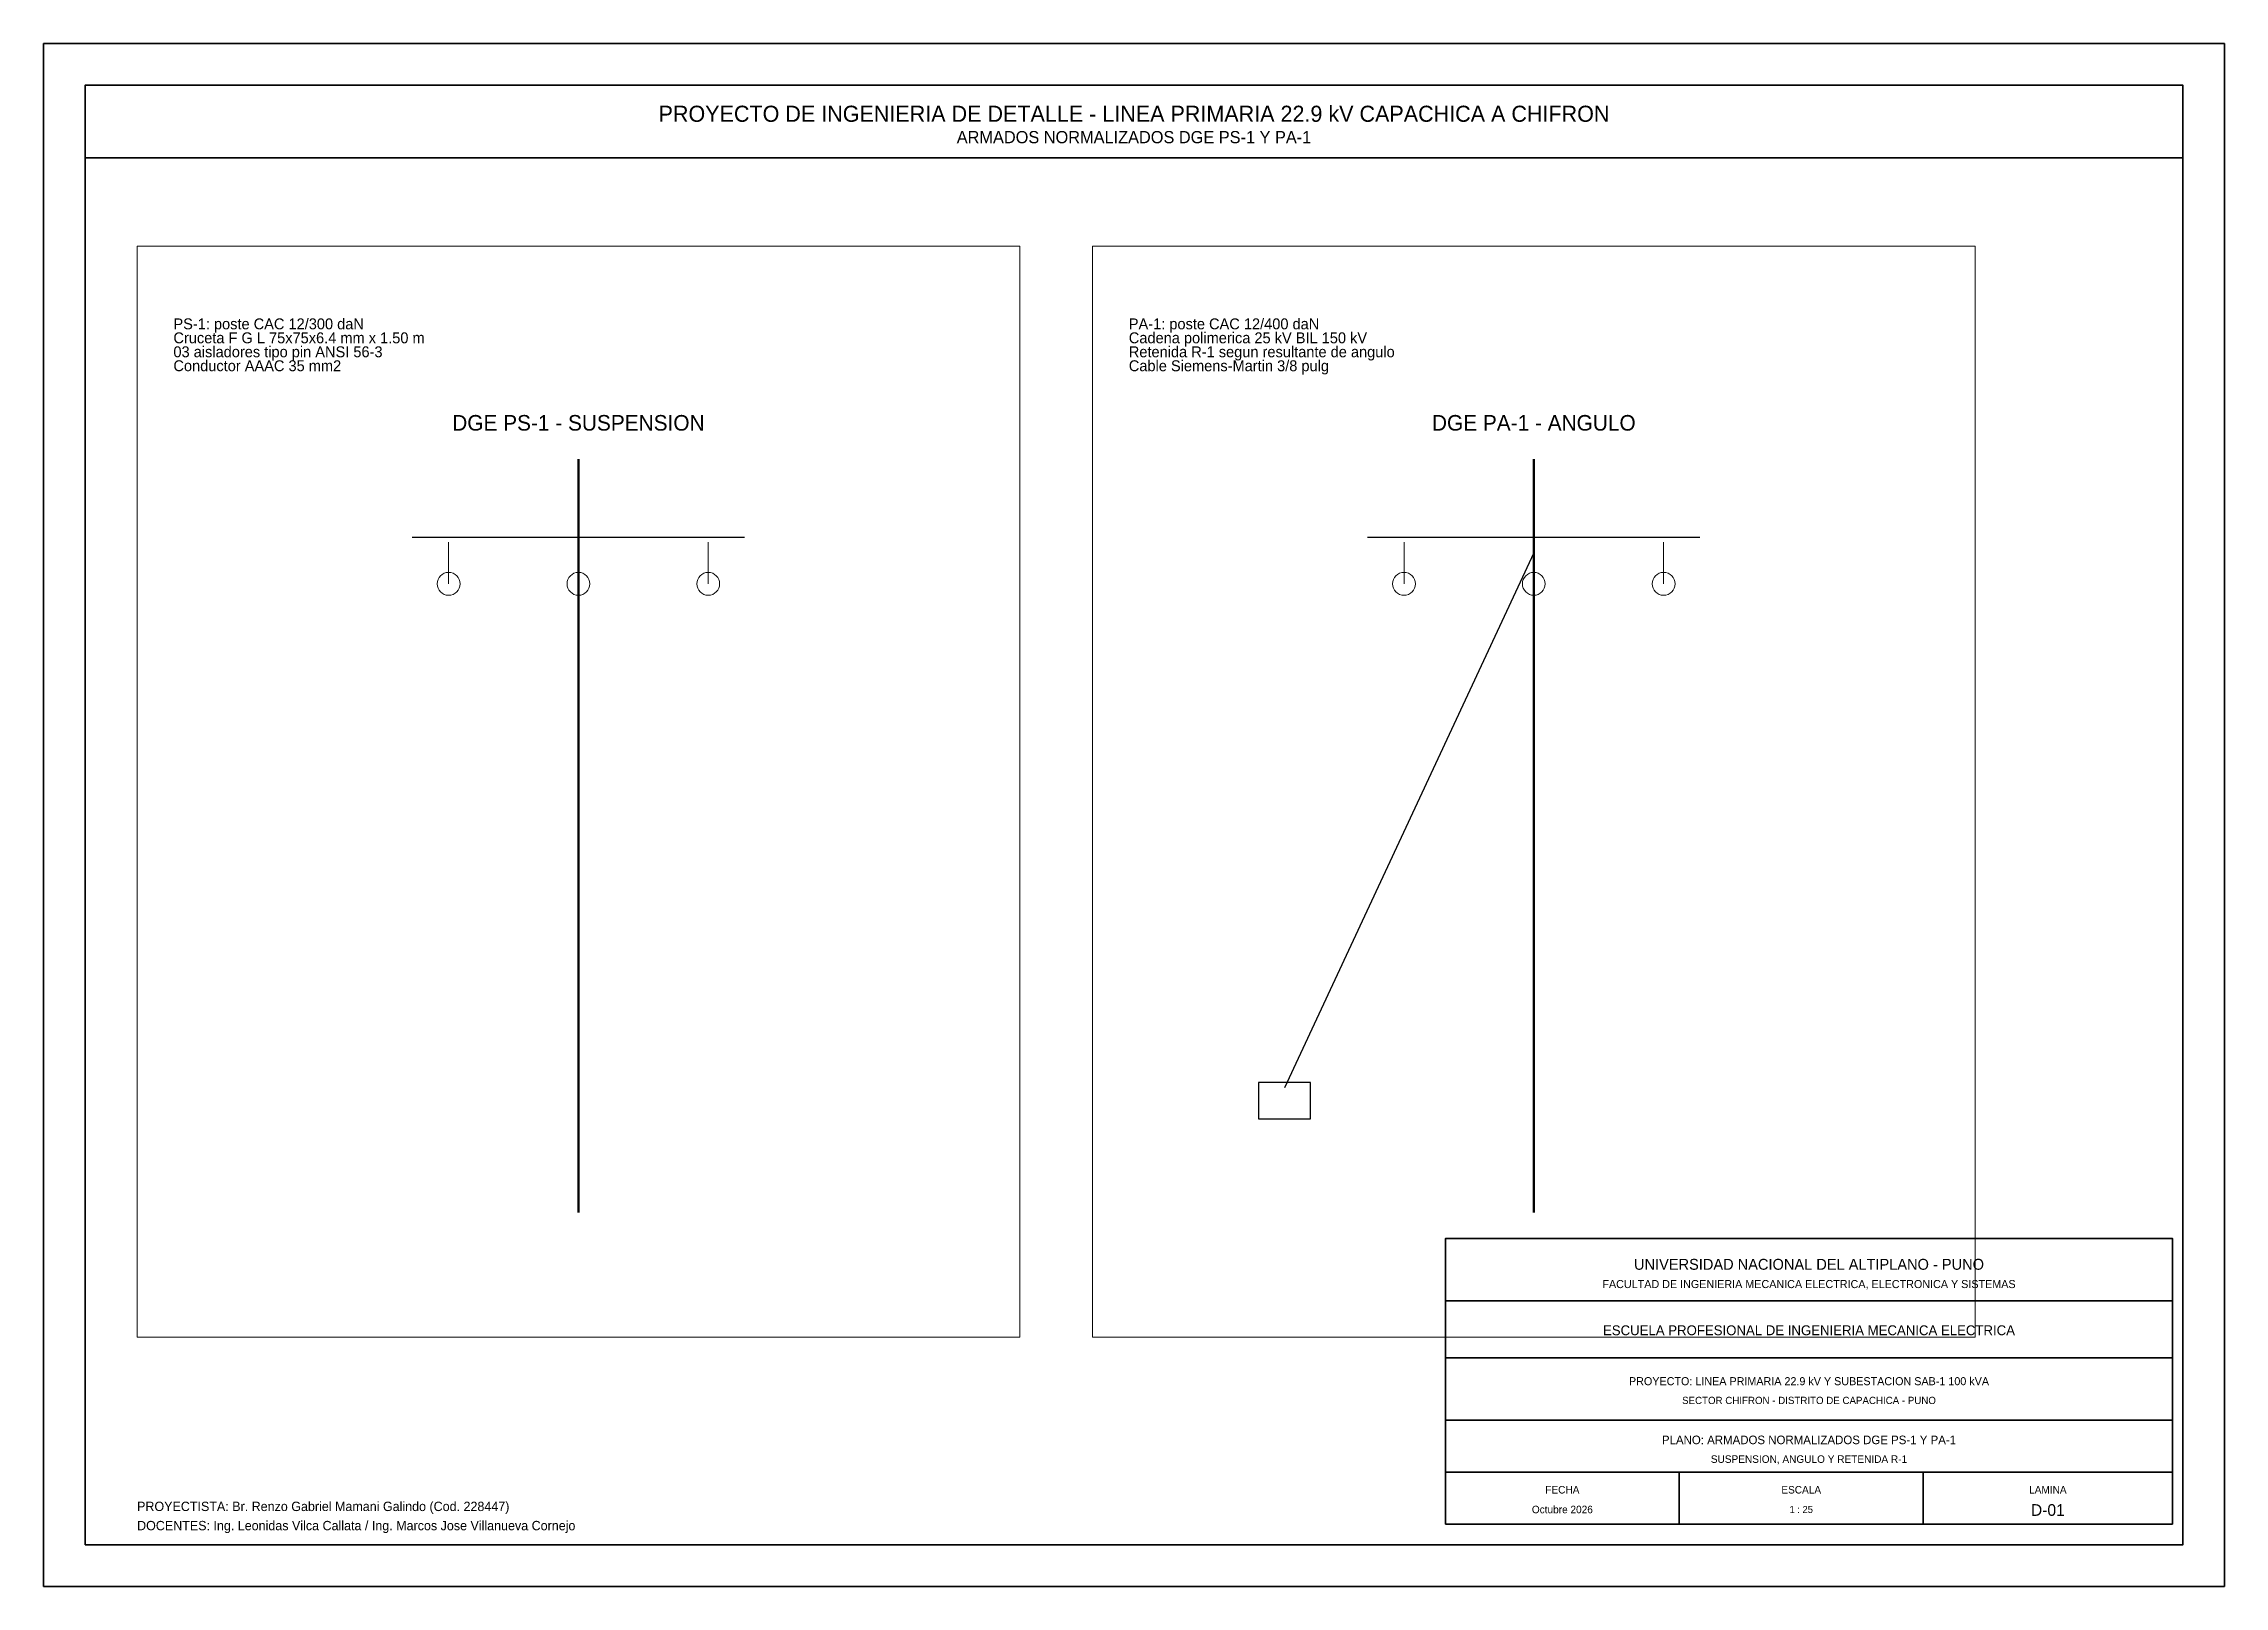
# Model space of a CAD drawing. Header units: millimetres. Extents: x 0 to 420, y 0 to 297.
import ezdxf
from ezdxf.enums import TextEntityAlignment as Align

# ---------------------------------------------------------------- set-up
doc = ezdxf.new("R2010")
doc.units = ezdxf.units.MM
for name, color, linetype, lineweight in [('00_MARCO_ROTULO', 7, 'Continuous', 35), ('03_POSTES_CAC_MT', 4, 'Continuous', 35), ('05_RETENIDAS_R1', 6, 'Continuous', 30), ('09_TEXTOS', 7, 'Continuous', 18), ('10_TABLAS_LEYENDAS', 7, 'Continuous', 18), ('12_CONDUCTOR_AAAC', 5, 'Continuous', 30), ('13_AISLADORES', 3, 'Continuous', 18)]:
    doc.layers.add(name, color=color, linetype=linetype, lineweight=lineweight)

msp = doc.modelspace()

# ---------------------------------------------------------------- linework, layer by layer
at = {"layer": '00_MARCO_ROTULO'}
for p, q in [((270, 55), (410, 55)), ((270, 44), (410, 44)), ((270, 32), (410, 32)), ((270, 22), (410, 22)), ((315, 12), (315, 22)), ((362, 12), (362, 22))]:
    msp.add_line(p, q, dxfattribs=at)
for points in [[(0, 0), (420, 0), (420, 297), (0, 297), (0, 0)], [(8, 8), (412, 8), (412, 289), (8, 289), (8, 8)], [(8, 275), (412, 275), (412, 289), (8, 289), (8, 275)], [(270, 12), (410, 12), (410, 67), (270, 67), (270, 12)]]:
    msp.add_lwpolyline(points, dxfattribs=at)
at = {"layer": '03_POSTES_CAC_MT', "lineweight": 50}
for p, q in [((103, 72), (103, 217)), ((287, 72), (287, 217))]:
    msp.add_line(p, q, dxfattribs=at)
at = {"layer": '05_RETENIDAS_R1', "lineweight": 30}
msp.add_line((287, 199), (239, 96), dxfattribs=at)
at = {"layer": '05_RETENIDAS_R1'}
msp.add_lwpolyline([(234, 90), (244, 90), (244, 97), (234, 97), (234, 90)], dxfattribs=at)
at = {"layer": '10_TABLAS_LEYENDAS'}
for points in [[(18, 48), (188, 48), (188, 258), (18, 258), (18, 48)], [(202, 48), (372, 48), (372, 258), (202, 258), (202, 48)]]:
    msp.add_lwpolyline(points, dxfattribs=at)
at = {"layer": '12_CONDUCTOR_AAAC', "lineweight": 30}
for p, q in [((71, 202), (135, 202)), ((255, 202), (319, 202))]:
    msp.add_line(p, q, dxfattribs=at)
at = {"layer": '13_AISLADORES'}
for p, q in [((78, 193), (78, 201)), ((103, 193), (103, 201)), ((128, 193), (128, 201)), ((262, 193), (262, 201)), ((287, 193), (287, 201)), ((312, 193), (312, 201))]:
    msp.add_line(p, q, dxfattribs=at)
for centre in [(78, 193), (103, 193), (128, 193), (262, 193), (287, 193), (312, 193)]:
    msp.add_circle(centre, 2.2, dxfattribs=at)

# ---------------------------------------------------------------- texts
at = {"layer": '09_TEXTOS'}
for s, height, p in [('PROYECTO DE INGENIERIA DE DETALLE - LINEA PRIMARIA 22.9 kV CAPACHICA A CHIFRON', 3.1, (210, 283.5)), ('ARMADOS NORMALIZADOS DGE PS-1 Y PA-1', 2.35, (210, 279)), ('DGE PS-1 - SUSPENSION', 3, (103, 224)), ('DGE PA-1 - ANGULO', 3, (287, 224)), ('UNIVERSIDAD NACIONAL DEL ALTIPLANO - PUNO', 2.1, (340, 62)), ('FACULTAD DE INGENIERIA MECANICA ELECTRICA, ELECTRONICA Y SISTEMAS', 1.55, (340, 58.2)), ('ESCUELA PROFESIONAL DE INGENIERIA MECANICA ELECTRICA', 1.9, (340, 49.3)), ('PROYECTO: LINEA PRIMARIA 22.9 kV Y SUBESTACION SAB-1 100 kVA', 1.55, (340, 39.5)), ('SECTOR CHIFRON - DISTRITO DE CAPACHICA - PUNO', 1.4, (340, 35.8)), ('PLANO: ARMADOS NORMALIZADOS DGE PS-1 Y PA-1', 1.65, (340, 28.2)), ('SUSPENSION, ANGULO Y RETENIDA R-1', 1.45, (340, 24.5)), ('FECHA', 1.45, (292.5, 18.6)), ('ESCALA', 1.45, (338.5, 18.6)), ('LAMINA', 1.45, (386, 18.6)), ('Octubre 2026', 1.45, (292.5, 14.8)), ('1 : 25', 1.35, (338.5, 14.8)), ('D-01', 2.25, (386, 14.7))]:
    msp.add_text(s, height=height, dxfattribs=at).set_placement(p, align=Align.MIDDLE_CENTER)
for s, height, p in [('PS-1: poste CAC 12/300 daN', 2.1, (25, 242)), ('PA-1: poste CAC 12/400 daN', 2.1, (209, 242)), ('Cruceta F G L 75x75x6.4 mm x 1.50 m', 2.1, (25, 239.312)), ('Cadena polimerica 25 kV BIL 150 kV', 2.1, (209, 239.312)), ('03 aisladores tipo pin ANSI 56-3', 2.1, (25, 236.624)), ('Conductor AAAC 35 mm2', 2.1, (25, 233.936)), ('Cable Siemens-Martin 3/8 pulg', 2.1, (209, 233.936)), ('Retenida R-1 segun resultante de angulo', 2.1, (209, 236.624)), ('PROYECTISTA: Br. Renzo Gabriel Mamani Galindo (Cod. 228447)', 1.8, (18, 14.5)), ('DOCENTES: Ing. Leonidas Vilca Callata / Ing. Marcos Jose Villanueva Cornejo', 1.8, (18, 10.8))]:
    msp.add_text(s, height=height, dxfattribs=at).set_placement(p)

doc.saveas('drawing.dxf')
